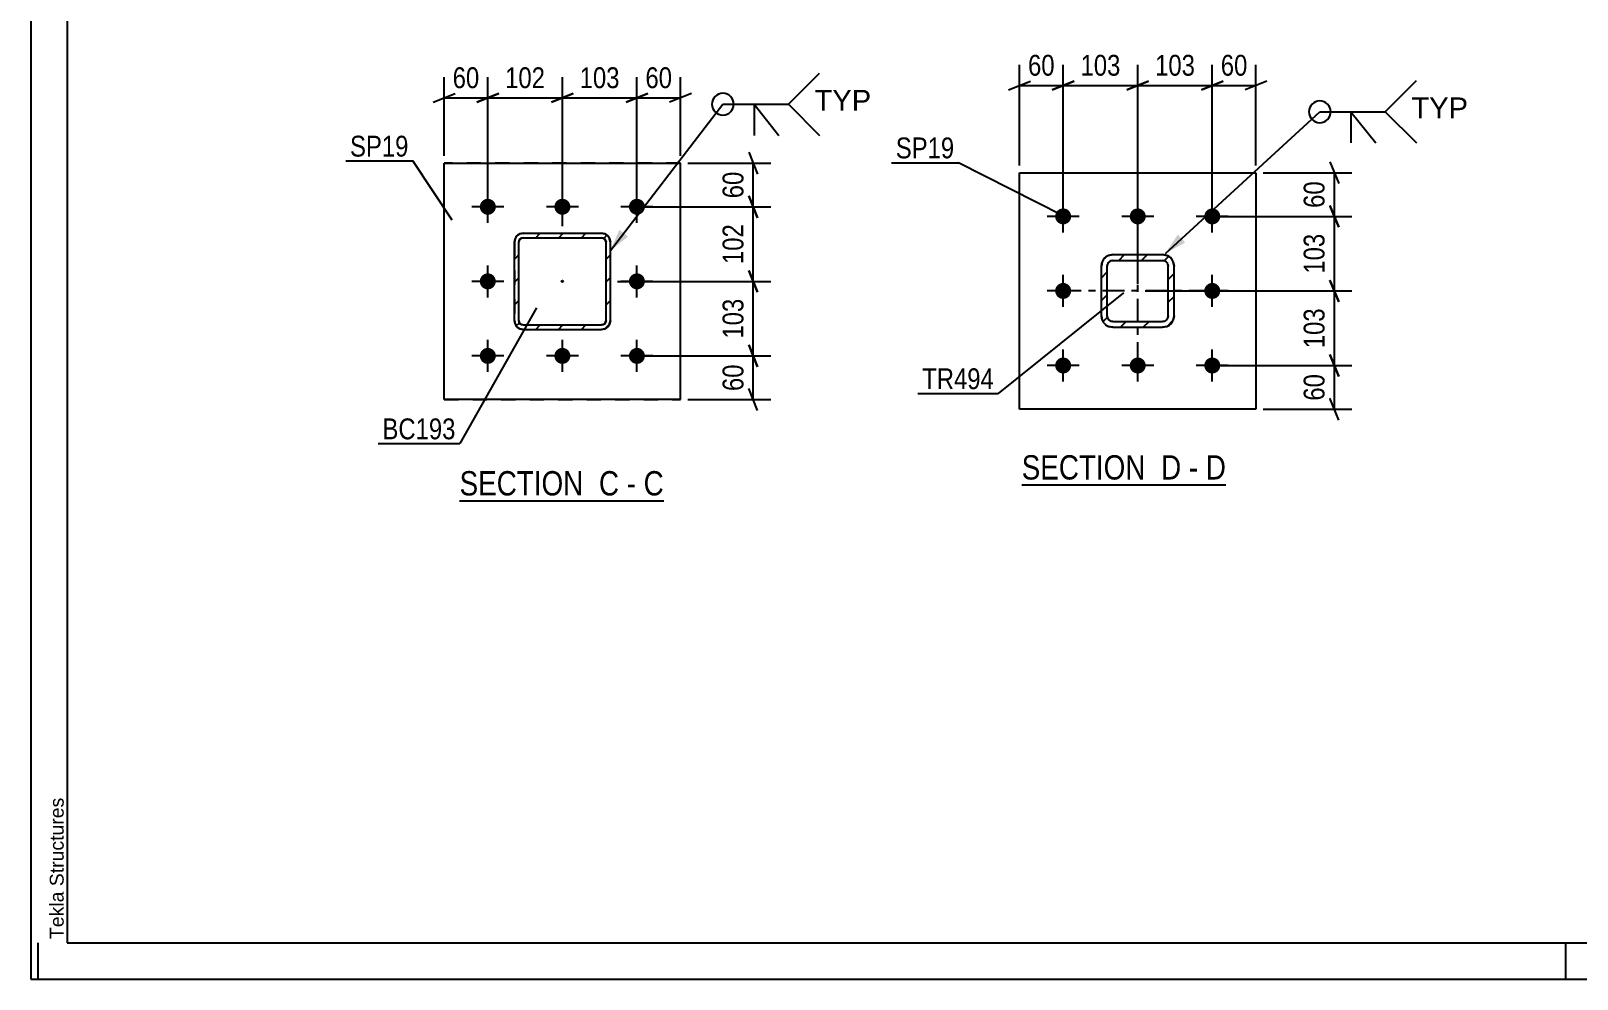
# Model space of a CAD drawing. Header units: millimetres. Extents: x -106 to 735, y -422 to 172.
# Drawn here: x -106.1 to 106.4, y -422.3 to -291.9 of the extents above; entities that cross this region are included whole.
import ezdxf

# ---------------------------------------------------------------- set-up
doc = ezdxf.new("R2010")
doc.units = ezdxf.units.MM
doc.linetypes.add('DXK_LINE_DOT2', pattern=[3.9198, 1.9599, -1.9599])
doc.linetypes.add('DXK_LINE_DOT3', pattern=[5.9187, 2.979, -0.9799, 0.9799, -0.9799])
doc.styles.add('Arial', font='ARIAL.TTF', dxfattribs={"height": 0.2})
doc.styles.add('Arial Narrow', font='ARIALN.TTF', dxfattribs={"height": 0.2})

# ---------------------------------------------------------------- blocks, each defined once
blk = doc.blocks.new('Unknown-717034374-1133')
at = {"color": 5, "linetype": 'Continuous'}
for p, q in [((-106.13, 171.74), (-106.13, -422.26)), ((-101.13, 166.74), (-101.13, -417.26)), ((-105.13, -422.26), (-105.13, -417.26)), ((-101.13, -417.26), (729.87, -417.26)), ((104.87, -422.26), (104.87, -417.26)), ((-106.13, -422.26), (734.87, -422.26))]:
    blk.add_line(p, q, dxfattribs=at)
at = {"color": 174, "linetype": 'Continuous', "style": 'Arial'}
blk.add_text('Tekla Structures', height=1.9102, rotation=90, dxfattribs=at).set_placement((-101.63, -416.76))
blk = doc.blocks.new('Unknown-717034374-13 - 2406')
at = {"color": 6, "linetype": 'Continuous'}
blk.add_line((-47.2, -356.53), (-19.13, -356.53), dxfattribs=at)
at = {"color": 0, "linetype": 'Continuous'}
blk.add_wipeout([(-29.09, -355.78), (-29.09, -352.28), (-47.2, -352.28), (-47.2, -355.78)], dxfattribs=at)
at = {"color": 7, "linetype": 'Continuous', "style": 'Arial Narrow'}
blk.add_text('SECTION ', height=3.34, dxfattribs=at).set_placement((-47.2, -355.78))
at = {"color": 0, "linetype": 'Continuous'}
blk.add_wipeout([(-25.27, -355.78), (-25.27, -352.28), (-28.04, -352.28), (-28.04, -355.78)], dxfattribs=at)
at = {"color": 7, "linetype": 'Continuous', "style": 'Arial Narrow'}
blk.add_text('C', height=3.34, dxfattribs=at).set_placement((-28.04, -355.78))
at = {"color": 0, "linetype": 'Continuous'}
blk.add_wipeout([(-22.95, -355.78), (-22.95, -352.28), (-24.22, -352.28), (-24.22, -355.78)], dxfattribs=at)
at = {"color": 7, "linetype": 'Continuous', "style": 'Arial Narrow'}
blk.add_text('-', height=3.34, dxfattribs=at).set_placement((-24.22, -355.78))
at = {"color": 0, "linetype": 'Continuous'}
blk.add_wipeout([(-19.13, -355.78), (-19.13, -352.28), (-21.9, -352.28), (-21.9, -355.78)], dxfattribs=at)
at = {"color": 7, "linetype": 'Continuous', "style": 'Arial Narrow'}
blk.add_text('C', height=3.34, dxfattribs=at).set_placement((-21.9, -355.78))
blk = doc.blocks.new('Unknown-717034374-14 - 2059')
at = {"color": 6, "linetype": 'Continuous'}
blk.add_line((30.08, -354.34), (58.15, -354.34), dxfattribs=at)
at = {"color": 0, "linetype": 'Continuous'}
blk.add_wipeout([(48.19, -353.59), (48.19, -350.09), (30.08, -350.09), (30.08, -353.59)], dxfattribs=at)
at = {"color": 7, "linetype": 'Continuous', "style": 'Arial Narrow'}
blk.add_text('SECTION ', height=3.34, dxfattribs=at).set_placement((30.08, -353.59))
at = {"color": 0, "linetype": 'Continuous'}
blk.add_wipeout([(52.01, -353.59), (52.01, -350.09), (49.24, -350.09), (49.24, -353.59)], dxfattribs=at)
at = {"color": 7, "linetype": 'Continuous', "style": 'Arial Narrow'}
blk.add_text('D', height=3.34, dxfattribs=at).set_placement((49.24, -353.59))
at = {"color": 0, "linetype": 'Continuous'}
blk.add_wipeout([(54.34, -353.59), (54.34, -350.09), (53.06, -350.09), (53.06, -353.59)], dxfattribs=at)
at = {"color": 7, "linetype": 'Continuous', "style": 'Arial Narrow'}
blk.add_text('-', height=3.34, dxfattribs=at).set_placement((53.06, -353.59))
at = {"color": 0, "linetype": 'Continuous'}
blk.add_wipeout([(58.15, -353.59), (58.15, -350.09), (55.39, -350.09), (55.39, -353.59)], dxfattribs=at)
at = {"color": 7, "linetype": 'Continuous', "style": 'Arial Narrow'}
blk.add_text('D', height=3.34, dxfattribs=at).set_placement((55.39, -353.59))
blk = doc.blocks.new('Bolt-717034374-2466 - 2406')
at = {"linetype": 'Continuous'}
for points in [[(-43.32, -317.2, -1), (-43.32, -315, -1)], [(-33.07, -317.2, -1), (-33.07, -315, -1)], [(-22.82, -317.2, -1), (-22.82, -315, -1)], [(-43.32, -327.45, -1), (-43.32, -325.25, -1)], [(-22.82, -327.45, -1), (-22.82, -325.25, -1)], [(-43.32, -337.7, -1), (-43.32, -335.5, -1)], [(-33.07, -337.7, -1), (-33.07, -335.5, -1)], [(-22.82, -337.7, -1), (-22.82, -335.5, -1)]]:
    blk.add_hatch(color=1, dxfattribs=at).paths.add_polyline_path(points)
at = {"color": 1, "linetype": 'Continuous'}
for p, q in [((-43.32, -318.3), (-43.32, -313.9)), ((-33.07, -318.3), (-33.07, -313.9)), ((-22.82, -318.3), (-22.82, -313.9)), ((-41.12, -316.1), (-45.52, -316.1)), ((-30.87, -316.1), (-35.27, -316.1)), ((-20.62, -316.1), (-25.02, -316.1)), ((-43.32, -328.55), (-43.32, -324.15)), ((-22.82, -328.55), (-22.82, -324.15)), ((-41.12, -326.35), (-45.52, -326.35)), ((-20.62, -326.35), (-25.02, -326.35)), ((-43.32, -338.8), (-43.32, -334.4)), ((-33.07, -338.8), (-33.07, -334.4)), ((-22.82, -338.8), (-22.82, -334.4)), ((-41.12, -336.6), (-45.52, -336.6)), ((-30.87, -336.6), (-35.27, -336.6)), ((-20.62, -336.6), (-25.02, -336.6))]:
    blk.add_line(p, q, dxfattribs=at)
blk = doc.blocks.new('Part-717034374-2472 - 2406')
at = {"color": 2, "linetype": 'Continuous'}
for p, q in [((-49.32, -310.1), (-16.82, -310.1)), ((-49.32, -342.6), (-49.32, -310.1)), ((-16.82, -342.6), (-16.82, -310.1)), ((-16.82, -342.6), (-49.32, -342.6))]:
    blk.add_line(p, q, dxfattribs=at)
at = {"color": 7, "linetype": 'DXK_LINE_DOT2'}
for p, q in [((-16.82, -310.1), (-49.32, -310.1)), ((-49.32, -342.6), (-16.82, -342.6))]:
    blk.add_line(p, q, dxfattribs=at)
blk = doc.blocks.new('Part-717034374-2523 - 2406')
at = {"linetype": 'Continuous'}
h = blk.add_hatch(dxfattribs=at)
h.set_pattern_fill('', scale=0.7, style=0, pattern_type=0)
h.set_pattern_definition([(45, (-27.2155, -332.8591), (-1.57154, 1.57154), [])])
h.paths.add_polyline_path([(-27.67, -332.95), (-27.22, -332.86), (-26.83, -332.6), (-26.57, -332.21), (-26.47, -331.75), (-26.47, -320.95), (-26.57, -320.49), (-26.83, -320.1), (-27.22, -319.84), (-27.67, -319.75), (-38.47, -319.75), (-38.93, -319.84), (-39.32, -320.1), (-39.58, -320.49), (-39.67, -320.95), (-39.67, -331.75), (-39.58, -332.21), (-39.32, -332.6), (-38.93, -332.86), (-38.47, -332.95)])
h.paths.add_polyline_path([(-38.47, -332.35), (-38.7, -332.3), (-38.9, -332.17), (-39.03, -331.98), (-39.07, -331.75), (-39.07, -320.95), (-39.03, -320.72), (-38.9, -320.53), (-38.7, -320.4), (-38.47, -320.35), (-27.67, -320.35), (-27.45, -320.4), (-27.25, -320.53), (-27.12, -320.72), (-27.07, -320.95), (-27.07, -331.75), (-27.12, -331.98), (-27.25, -332.17), (-27.45, -332.3), (-27.67, -332.35)])
blk.add_hatch(color=30, dxfattribs=at).paths.add_polyline_path([(-33.07, -326.45, -1), (-33.07, -326.25, -1)])
at = {"color": 7, "linetype": 'DXK_LINE_DOT2'}
for p, q in [((-39.67, -320.95), (-39.58, -320.49)), ((-39.67, -320.95), (-39.67, -331.75)), ((-39.03, -320.72), (-39.07, -320.95)), ((-39.07, -331.75), (-39.07, -320.95)), ((-38.9, -320.53), (-39.03, -320.72)), ((-38.93, -319.84), (-38.47, -319.75)), ((-38.7, -320.4), (-38.9, -320.53)), ((-38.47, -320.35), (-38.7, -320.4)), ((-38.47, -319.75), (-27.67, -319.75)), ((-38.47, -320.35), (-27.67, -320.35)), ((-27.67, -319.75), (-27.22, -319.84)), ((-27.45, -320.4), (-27.67, -320.35)), ((-27.25, -320.53), (-27.45, -320.4)), ((-27.12, -320.72), (-27.25, -320.53)), ((-27.07, -320.95), (-27.12, -320.72)), ((-27.07, -331.75), (-27.07, -320.95)), ((-26.57, -320.49), (-26.47, -320.95)), ((-26.47, -331.75), (-26.47, -320.95)), ((-39.58, -332.21), (-39.67, -331.75)), ((-39.07, -331.75), (-39.03, -331.98)), ((-39.03, -331.98), (-38.9, -332.17)), ((-38.47, -332.95), (-38.93, -332.86)), ((-38.9, -332.17), (-38.7, -332.3)), ((-38.7, -332.3), (-38.47, -332.35)), ((-38.47, -332.35), (-27.67, -332.35)), ((-38.47, -332.95), (-27.67, -332.95)), ((-27.67, -332.35), (-27.45, -332.3)), ((-27.22, -332.86), (-27.67, -332.95)), ((-27.45, -332.3), (-27.25, -332.17)), ((-27.25, -332.17), (-27.12, -331.98)), ((-27.12, -331.98), (-27.07, -331.75)), ((-26.47, -331.75), (-26.57, -332.21))]:
    blk.add_line(p, q, dxfattribs=at)
at = {"color": 2, "linetype": 'Continuous'}
for p, q in [((-39.58, -320.49), (-39.67, -320.95)), ((-39.67, -320.95), (-39.67, -320.95)), ((-39.67, -331.75), (-39.67, -320.95)), ((-39.07, -320.95), (-39.03, -320.72)), ((-39.07, -320.95), (-39.07, -320.95)), ((-39.07, -331.75), (-39.07, -320.95)), ((-39.03, -320.72), (-38.9, -320.53)), ((-38.47, -319.75), (-38.93, -319.84)), ((-38.9, -320.53), (-38.7, -320.4)), ((-38.7, -320.4), (-38.47, -320.35)), ((-38.47, -319.75), (-38.47, -319.75)), ((-38.47, -319.75), (-27.67, -319.75)), ((-38.47, -320.35), (-38.47, -320.35)), ((-38.47, -320.35), (-27.67, -320.35)), ((-27.67, -319.75), (-27.67, -319.75)), ((-27.22, -319.84), (-27.67, -319.75)), ((-27.67, -320.35), (-27.67, -320.35)), ((-27.67, -320.35), (-27.45, -320.4)), ((-27.45, -320.4), (-27.25, -320.53)), ((-27.25, -320.53), (-27.12, -320.72)), ((-27.12, -320.72), (-27.07, -320.95)), ((-27.07, -320.95), (-27.07, -320.95)), ((-27.07, -331.75), (-27.07, -320.95)), ((-26.47, -320.95), (-26.57, -320.49)), ((-26.47, -320.95), (-26.47, -320.95)), ((-26.47, -331.75), (-26.47, -320.95)), ((-39.67, -331.75), (-39.67, -331.75)), ((-39.67, -331.75), (-39.58, -332.21)), ((-39.07, -331.75), (-39.07, -331.75)), ((-39.03, -331.98), (-39.07, -331.75)), ((-38.9, -332.17), (-39.03, -331.98)), ((-38.93, -332.86), (-38.47, -332.95)), ((-38.7, -332.3), (-38.9, -332.17)), ((-38.47, -332.35), (-38.7, -332.3)), ((-38.47, -332.35), (-38.47, -332.35)), ((-38.47, -332.35), (-27.67, -332.35)), ((-38.47, -332.95), (-38.47, -332.95)), ((-38.47, -332.95), (-27.67, -332.95)), ((-27.45, -332.3), (-27.67, -332.35)), ((-27.67, -332.35), (-27.67, -332.35)), ((-27.67, -332.95), (-27.22, -332.86)), ((-27.67, -332.95), (-27.67, -332.95)), ((-27.25, -332.17), (-27.45, -332.3)), ((-27.12, -331.98), (-27.25, -332.17)), ((-27.07, -331.75), (-27.12, -331.98)), ((-27.07, -331.75), (-27.07, -331.75)), ((-26.57, -332.21), (-26.47, -331.75)), ((-26.47, -331.75), (-26.47, -331.75))]:
    blk.add_line(p, q, dxfattribs=at)
at = {"color": 7, "linetype": 'DXK_LINE_DOT3'}
blk.add_line((-33.07, -326.35), (-33.07, -326.35), dxfattribs=at)
at = {"color": 30, "linetype": 'DXK_LINE_DOT3'}
blk.add_line((-33.07, -326.35), (-33.07, -326.35), dxfattribs=at)
at = {"color": 30, "linetype": 'Continuous'}
blk.add_circle((-33.07, -326.35), 0.1, dxfattribs=at)
at = {"color": 7, "linetype": 'DXK_LINE_DOT2'}
for centre, start, end in [((-38.47, -320.95), 112.5, 157.5), ((-27.67, -320.95), 22.5, 67.5), ((-38.47, -331.75), 202.5, 247.5), ((-27.67, -331.75), 292.5, 337.5)]:
    blk.add_arc(centre, 1.2, start, end, dxfattribs=at)
at = {"color": 2, "linetype": 'Continuous'}
for centre, start, end in [((-38.47, -320.95), 112.5, 157.5), ((-27.67, -320.95), 22.5, 67.5), ((-38.47, -331.75), 202.5, 247.5), ((-27.67, -331.75), 292.5, 337.5)]:
    blk.add_arc(centre, 1.2, start, end, dxfattribs=at)
blk = doc.blocks.new('Part-717034374-2150 - 2059')
at = {"linetype": 'Continuous'}
h = blk.add_hatch(dxfattribs=at)
h.set_pattern_fill('', scale=0.7, style=0, pattern_type=0)
h.set_pattern_definition([(45, (50.0447, -332.5506), (-1.57154, 1.57154), [])])
h.paths.add_polyline_path([(49.43, -332.67), (50.04, -332.55), (50.56, -332.2), (50.91, -331.68), (51.03, -331.07), (51.03, -324.27), (50.91, -323.66), (50.56, -323.14), (50.04, -322.79), (49.43, -322.67), (42.63, -322.67), (42.02, -322.79), (41.5, -323.14), (41.15, -323.66), (41.03, -324.27), (41.03, -331.07), (41.15, -331.68), (41.5, -332.2), (42.02, -332.55), (42.63, -332.67)])
h.paths.add_polyline_path([(42.63, -331.87), (42.33, -331.81), (42.07, -331.64), (41.89, -331.38), (41.83, -331.07), (41.83, -324.27), (41.89, -323.97), (42.07, -323.71), (42.33, -323.53), (42.63, -323.47), (49.43, -323.47), (49.74, -323.53), (50, -323.71), (50.17, -323.97), (50.23, -324.27), (50.23, -331.07), (50.17, -331.38), (50, -331.64), (49.74, -331.81), (49.43, -331.87)])
at = {"color": 7, "linetype": 'DXK_LINE_DOT3'}
for p, q in [((46.03, -337.67), (46.03, -317.67)), ((56.03, -327.67), (36.03, -327.67))]:
    blk.add_line(p, q, dxfattribs=at)
at = {"color": 7, "linetype": 'DXK_LINE_DOT2'}
for p, q in [((42.02, -322.79), (42.63, -322.67)), ((42.63, -322.67), (49.43, -322.67)), ((49.43, -322.67), (50.04, -322.79)), ((41.03, -324.27), (41.15, -323.66)), ((41.03, -331.07), (41.03, -324.27)), ((41.89, -323.97), (41.83, -324.27)), ((41.83, -331.07), (41.83, -324.27)), ((42.63, -323.47), (42.33, -323.53)), ((42.63, -323.47), (49.43, -323.47)), ((49.74, -323.53), (49.43, -323.47)), ((50.23, -324.27), (50.17, -323.97)), ((50.23, -331.07), (50.23, -324.27)), ((50.91, -323.66), (51.03, -324.27)), ((51.03, -331.07), (51.03, -324.27)), ((41.15, -331.68), (41.03, -331.07)), ((41.83, -331.07), (41.89, -331.38)), ((50.17, -331.38), (50.23, -331.07)), ((51.03, -331.07), (50.91, -331.68)), ((42.63, -332.67), (42.02, -332.55)), ((42.33, -331.81), (42.63, -331.87)), ((42.63, -331.87), (49.43, -331.87)), ((42.63, -332.67), (49.43, -332.67)), ((49.43, -331.87), (49.74, -331.81)), ((50.04, -332.55), (49.43, -332.67))]:
    blk.add_line(p, q, dxfattribs=at)
at = {"color": 2, "linetype": 'Continuous'}
for p, q in [((42.63, -322.67), (42.02, -322.79)), ((42.63, -322.67), (49.43, -322.67)), ((50.04, -322.79), (49.43, -322.67)), ((41.15, -323.66), (41.03, -324.27)), ((41.03, -331.07), (41.03, -324.27)), ((41.83, -324.27), (41.89, -323.97)), ((41.83, -331.07), (41.83, -324.27)), ((42.33, -323.53), (42.63, -323.47)), ((42.63, -323.47), (49.43, -323.47)), ((49.43, -323.47), (49.74, -323.53)), ((50.17, -323.97), (50.23, -324.27)), ((50.23, -331.07), (50.23, -324.27)), ((51.03, -324.27), (50.91, -323.66)), ((51.03, -331.07), (51.03, -324.27)), ((41.03, -331.07), (41.15, -331.68)), ((41.89, -331.38), (41.83, -331.07)), ((50.23, -331.07), (50.17, -331.38)), ((50.91, -331.68), (51.03, -331.07)), ((42.02, -332.55), (42.63, -332.67)), ((42.63, -331.87), (42.33, -331.81)), ((42.63, -331.87), (49.43, -331.87)), ((42.63, -332.67), (49.43, -332.67)), ((49.74, -331.81), (49.43, -331.87)), ((49.43, -332.67), (50.04, -332.55))]:
    blk.add_line(p, q, dxfattribs=at)
at = {"color": 7, "linetype": 'DXK_LINE_DOT2'}
for centre, radius, start, end in [((42.63, -324.27), 1.6, 112.5, 157.5), ((49.43, -324.27), 1.6, 22.5, 67.5), ((42.63, -324.27), 0.8, 112.5, 157.5), ((49.43, -324.27), 0.8, 22.5, 67.5), ((42.63, -331.07), 0.8, 202.5, 247.5), ((49.43, -331.07), 0.8, 292.5, 337.5), ((42.63, -331.07), 1.6, 202.5, 247.5), ((49.43, -331.07), 1.6, 292.5, 337.5)]:
    blk.add_arc(centre, radius, start, end, dxfattribs=at)
at = {"color": 2, "linetype": 'Continuous'}
for centre, radius, start, end in [((42.63, -324.27), 1.6, 112.5, 157.5), ((49.43, -324.27), 1.6, 22.5, 67.5), ((42.63, -324.27), 0.8, 112.5, 157.5), ((49.43, -324.27), 0.8, 22.5, 67.5), ((42.63, -331.07), 0.8, 202.5, 247.5), ((49.43, -331.07), 0.8, 292.5, 337.5), ((42.63, -331.07), 1.6, 202.5, 247.5), ((49.43, -331.07), 1.6, 292.5, 337.5)]:
    blk.add_arc(centre, radius, start, end, dxfattribs=at)
blk = doc.blocks.new('Bolt-717034374-2069 - 2059')
at = {"linetype": 'Continuous'}
for points in [[(35.78, -318.52, -1), (35.78, -316.32, -1)], [(46.03, -318.52, -1), (46.03, -316.32, -1)], [(56.28, -318.52, -1), (56.28, -316.32, -1)], [(35.78, -328.77, -1), (35.78, -326.57, -1)], [(56.28, -328.77, -1), (56.28, -326.57, -1)], [(35.78, -339.02, -1), (35.78, -336.82, -1)], [(46.03, -339.02, -1), (46.03, -336.82, -1)], [(56.28, -339.02, -1), (56.28, -336.82, -1)]]:
    blk.add_hatch(color=1, dxfattribs=at).paths.add_polyline_path(points)
at = {"color": 1, "linetype": 'Continuous'}
for p, q in [((35.78, -319.62), (35.78, -315.22)), ((46.03, -319.62), (46.03, -315.22)), ((56.28, -319.62), (56.28, -315.22)), ((37.98, -317.42), (33.58, -317.42)), ((48.23, -317.42), (43.83, -317.42)), ((58.48, -317.42), (54.08, -317.42)), ((35.78, -329.87), (35.78, -325.47)), ((56.28, -329.87), (56.28, -325.47)), ((37.98, -327.67), (33.58, -327.67)), ((58.48, -327.67), (54.08, -327.67)), ((35.78, -340.12), (35.78, -335.72)), ((46.03, -340.12), (46.03, -335.72)), ((56.28, -340.12), (56.28, -335.72)), ((37.98, -337.92), (33.58, -337.92)), ((48.23, -337.92), (43.83, -337.92)), ((58.48, -337.92), (54.08, -337.92))]:
    blk.add_line(p, q, dxfattribs=at)
blk = doc.blocks.new('Part-717034374-2135 - 2059')
at = {"color": 2, "linetype": 'Continuous'}
for p, q in [((29.78, -343.92), (29.78, -311.42)), ((29.78, -311.42), (62.28, -311.42)), ((62.28, -311.42), (62.28, -343.92)), ((62.28, -343.92), (29.78, -343.92))]:
    blk.add_line(p, q, dxfattribs=at)
blk = doc.blocks.new('StraightDimension-717034374-2620 - 2406')
at = {"color": 7, "linetype": 'Continuous'}
for p, q in [((-49.32, -309.1), (-49.32, -298.29)), ((-43.32, -315.1), (-43.32, -298.29)), ((-50.82, -301.74), (-47.82, -300.54)), ((-49.32, -301.14), (-43.32, -301.14)), ((-41.82, -300.54), (-44.82, -301.74))]:
    blk.add_line(p, q, dxfattribs=at)
at = {"color": 0}
blk.add_wipeout([(-43.9, -300.39), (-43.9, -296.19), (-48.75, -296.19), (-48.75, -300.39)], dxfattribs=at)
at = {"color": 3, "style": 'Arial Narrow'}
blk.add_text('60', height=2.863, dxfattribs=at).set_placement((-48.15, -299.79))
blk = doc.blocks.new('StraightDimension-717034374-2602 - 2406')
at = {"color": 7, "linetype": 'Continuous'}
for p, q in [((-15.82, -310.1), (-4.43, -310.1)), ((-7.43, -308.6), (-6.23, -311.6)), ((-6.83, -316.1), (-6.83, -310.1)), ((-21.82, -316.1), (-4.43, -316.1)), ((-6.23, -317.6), (-7.43, -314.6))]:
    blk.add_line(p, q, dxfattribs=at)
at = {"color": 0}
blk.add_wipeout([(-7.58, -310.67), (-11.78, -310.67), (-11.78, -315.53), (-7.58, -315.53)], dxfattribs=at)
at = {"color": 3, "style": 'Arial Narrow'}
blk.add_text('60', height=2.863, rotation=90.0002, dxfattribs=at).set_placement((-8.18, -314.93))
blk = doc.blocks.new('StraightDimension-717034374-2603 - 2406')
at = {"color": 7, "linetype": 'Continuous'}
for p, q in [((-21.82, -316.1), (-4.43, -316.1)), ((-7.43, -314.6), (-6.23, -317.6)), ((-6.83, -326.35), (-6.83, -316.1)), ((-6.23, -327.85), (-7.43, -324.85)), ((-25.47, -326.35), (-4.43, -326.35))]:
    blk.add_line(p, q, dxfattribs=at)
at = {"color": 0}
blk.add_wipeout([(-7.58, -317.88), (-11.78, -317.88), (-11.78, -324.57), (-7.58, -324.57)], dxfattribs=at)
at = {"color": 3, "style": 'Arial Narrow'}
blk.add_text('102', height=2.863, rotation=90.0002, dxfattribs=at).set_placement((-8.18, -323.97))
blk = doc.blocks.new('StraightDimension-717034374-2606 - 2406')
at = {"color": 7, "linetype": 'Continuous'}
for p, q in [((-7.43, -324.85), (-6.23, -327.85)), ((-25.47, -326.35), (-4.43, -326.35)), ((-6.83, -336.6), (-6.83, -326.35)), ((-6.23, -338.1), (-7.43, -335.1)), ((-21.82, -336.6), (-4.43, -336.6))]:
    blk.add_line(p, q, dxfattribs=at)
at = {"color": 0}
blk.add_wipeout([(-7.58, -328.13), (-11.78, -328.13), (-11.78, -334.82), (-7.58, -334.82)], dxfattribs=at)
at = {"color": 3, "style": 'Arial Narrow'}
blk.add_text('103', height=2.863, rotation=90.0002, dxfattribs=at).set_placement((-8.18, -334.22))
blk = doc.blocks.new('StraightDimension-717034374-2609 - 2406')
at = {"color": 7, "linetype": 'Continuous'}
for p, q in [((-7.43, -335.1), (-6.23, -338.1)), ((-21.82, -336.6), (-4.43, -336.6)), ((-6.83, -342.6), (-6.83, -336.6)), ((-6.23, -344.1), (-7.43, -341.1)), ((-15.82, -342.6), (-4.43, -342.6))]:
    blk.add_line(p, q, dxfattribs=at)
at = {"color": 0}
blk.add_wipeout([(-7.58, -337.17), (-11.78, -337.17), (-11.78, -342.03), (-7.58, -342.03)], dxfattribs=at)
at = {"color": 3, "style": 'Arial Narrow'}
blk.add_text('60', height=2.863, rotation=90.0002, dxfattribs=at).set_placement((-8.18, -341.43))
blk = doc.blocks.new('StraightDimension-717034374-2611 - 2406')
at = {"color": 7, "linetype": 'Continuous'}
for p, q in [((-22.82, -315.1), (-22.82, -298.29)), ((-16.82, -309.1), (-16.82, -298.29)), ((-24.32, -301.74), (-21.32, -300.54)), ((-22.82, -301.14), (-16.82, -301.14)), ((-15.32, -300.54), (-18.32, -301.74))]:
    blk.add_line(p, q, dxfattribs=at)
at = {"color": 0}
blk.add_wipeout([(-17.4, -300.39), (-17.4, -296.19), (-22.25, -296.19), (-22.25, -300.39)], dxfattribs=at)
at = {"color": 3, "style": 'Arial Narrow'}
blk.add_text('60', height=2.863, dxfattribs=at).set_placement((-21.65, -299.79))
blk = doc.blocks.new('StraightDimension-717034374-2612 - 2406')
at = {"color": 7, "linetype": 'Continuous'}
for p, q in [((-33.07, -318.75), (-33.07, -298.29)), ((-22.82, -315.1), (-22.82, -298.29)), ((-34.57, -301.74), (-31.57, -300.54)), ((-33.07, -301.14), (-22.82, -301.14)), ((-21.32, -300.54), (-24.32, -301.74))]:
    blk.add_line(p, q, dxfattribs=at)
at = {"color": 0}
blk.add_wipeout([(-24.61, -300.39), (-24.61, -296.19), (-31.29, -296.19), (-31.29, -300.39)], dxfattribs=at)
at = {"color": 3, "style": 'Arial Narrow'}
blk.add_text('103', height=2.863, dxfattribs=at).set_placement((-30.69, -299.79))
blk = doc.blocks.new('StraightDimension-717034374-2616 - 2406')
at = {"color": 7, "linetype": 'Continuous'}
for p, q in [((-43.32, -315.1), (-43.32, -298.29)), ((-33.07, -318.75), (-33.07, -298.29)), ((-44.82, -301.74), (-41.82, -300.54)), ((-43.32, -301.14), (-33.07, -301.14)), ((-31.57, -300.54), (-34.57, -301.74))]:
    blk.add_line(p, q, dxfattribs=at)
at = {"color": 0}
blk.add_wipeout([(-34.86, -300.39), (-34.86, -296.19), (-41.54, -296.19), (-41.54, -300.39)], dxfattribs=at)
at = {"color": 3, "style": 'Arial Narrow'}
blk.add_text('102', height=2.863, dxfattribs=at).set_placement((-40.94, -299.79))
blk = doc.blocks.new('StraightDimension-717034374-2323 - 2059')
at = {"color": 7, "linetype": 'Continuous'}
for p, q in [((56.28, -316.42), (56.28, -296.58)), ((62.28, -310.42), (62.28, -296.58)), ((54.78, -300.03), (57.78, -298.83)), ((56.28, -299.43), (62.28, -299.43)), ((63.78, -298.83), (60.78, -300.03))]:
    blk.add_line(p, q, dxfattribs=at)
at = {"color": 0}
blk.add_wipeout([(61.71, -298.68), (61.71, -294.48), (56.85, -294.48), (56.85, -298.68)], dxfattribs=at)
at = {"color": 3, "style": 'Arial Narrow'}
blk.add_text('60', height=2.863, dxfattribs=at).set_placement((57.45, -298.08))
blk = doc.blocks.new('StraightDimension-717034374-2279 - 2059')
at = {"color": 7, "linetype": 'Continuous'}
for p, q in [((29.78, -310.42), (29.78, -296.58)), ((35.78, -316.42), (35.78, -296.58)), ((28.28, -300.03), (31.28, -298.83)), ((29.78, -299.43), (35.78, -299.43)), ((37.28, -298.83), (34.28, -300.03))]:
    blk.add_line(p, q, dxfattribs=at)
at = {"color": 0}
blk.add_wipeout([(35.21, -298.68), (35.21, -294.48), (30.35, -294.48), (30.35, -298.68)], dxfattribs=at)
at = {"color": 3, "style": 'Arial Narrow'}
blk.add_text('60', height=2.863, dxfattribs=at).set_placement((30.95, -298.08))
blk = doc.blocks.new('StraightDimension-717034374-2289 - 2059')
at = {"color": 7, "linetype": 'Continuous'}
for p, q in [((35.78, -316.42), (35.78, -296.58)), ((46.03, -326.67), (46.03, -296.58)), ((34.28, -300.03), (37.28, -298.83)), ((35.78, -299.43), (46.03, -299.43)), ((47.53, -298.83), (44.53, -300.03))]:
    blk.add_line(p, q, dxfattribs=at)
at = {"color": 0}
blk.add_wipeout([(44.25, -298.68), (44.25, -294.48), (37.57, -294.48), (37.57, -298.68)], dxfattribs=at)
at = {"color": 3, "style": 'Arial Narrow'}
blk.add_text('103', height=2.863, dxfattribs=at).set_placement((38.17, -298.08))
blk = doc.blocks.new('StraightDimension-717034374-2306 - 2059')
at = {"color": 7, "linetype": 'Continuous'}
for p, q in [((46.03, -326.67), (46.03, -296.58)), ((56.28, -316.42), (56.28, -296.58)), ((44.53, -300.03), (47.53, -298.83)), ((46.03, -299.43), (56.28, -299.43)), ((57.78, -298.83), (54.78, -300.03))]:
    blk.add_line(p, q, dxfattribs=at)
at = {"color": 0}
blk.add_wipeout([(54.5, -298.68), (54.5, -294.48), (47.82, -294.48), (47.82, -298.68)], dxfattribs=at)
at = {"color": 3, "style": 'Arial Narrow'}
blk.add_text('103', height=2.863, dxfattribs=at).set_placement((48.42, -298.08))
blk = doc.blocks.new('StraightDimension-717034374-2334 - 2059')
at = {"color": 7, "linetype": 'Continuous'}
for p, q in [((72.46, -315.92), (73.66, -318.92)), ((57.28, -317.42), (75.46, -317.42)), ((73.06, -327.67), (73.06, -317.42)), ((73.66, -329.17), (72.46, -326.17)), ((47.03, -327.67), (75.46, -327.67))]:
    blk.add_line(p, q, dxfattribs=at)
at = {"color": 0}
blk.add_wipeout([(72.31, -319.21), (68.11, -319.21), (68.11, -325.89), (72.31, -325.89)], dxfattribs=at)
at = {"color": 3, "style": 'Arial Narrow'}
blk.add_text('103', height=2.863, rotation=90.0002, dxfattribs=at).set_placement((71.71, -325.29))
blk = doc.blocks.new('StraightDimension-717034374-2351 - 2059')
at = {"color": 7, "linetype": 'Continuous'}
for p, q in [((72.46, -326.17), (73.66, -329.17)), ((47.03, -327.67), (75.46, -327.67)), ((73.06, -337.92), (73.06, -327.67)), ((57.28, -337.92), (75.46, -337.92)), ((73.66, -339.42), (72.46, -336.42))]:
    blk.add_line(p, q, dxfattribs=at)
at = {"color": 0}
blk.add_wipeout([(72.31, -329.46), (68.11, -329.46), (68.11, -336.14), (72.31, -336.14)], dxfattribs=at)
at = {"color": 3, "style": 'Arial Narrow'}
blk.add_text('103', height=2.863, rotation=90.0002, dxfattribs=at).set_placement((71.71, -335.54))
blk = doc.blocks.new('StraightDimension-717034374-2368 - 2059')
at = {"color": 7, "linetype": 'Continuous'}
for p, q in [((57.28, -337.92), (75.46, -337.92)), ((72.46, -336.42), (73.66, -339.42)), ((73.06, -343.92), (73.06, -337.92)), ((63.28, -343.92), (75.46, -343.92)), ((73.66, -345.42), (72.46, -342.42))]:
    blk.add_line(p, q, dxfattribs=at)
at = {"color": 0}
blk.add_wipeout([(72.31, -338.49), (68.11, -338.49), (68.11, -343.35), (72.31, -343.35)], dxfattribs=at)
at = {"color": 3, "style": 'Arial Narrow'}
blk.add_text('60', height=2.863, rotation=90.0002, dxfattribs=at).set_placement((71.71, -342.75))
blk = doc.blocks.new('StraightDimension-717034374-2378 - 2059')
at = {"color": 7, "linetype": 'Continuous'}
for p, q in [((72.46, -309.92), (73.66, -312.92)), ((63.28, -311.42), (75.46, -311.42)), ((73.06, -317.42), (73.06, -311.42)), ((73.66, -318.92), (72.46, -315.92)), ((57.28, -317.42), (75.46, -317.42))]:
    blk.add_line(p, q, dxfattribs=at)
at = {"color": 0}
blk.add_wipeout([(72.31, -311.99), (68.11, -311.99), (68.11, -316.85), (72.31, -316.85)], dxfattribs=at)
at = {"color": 3, "style": 'Arial Narrow'}
blk.add_text('60', height=2.863, rotation=90.0002, dxfattribs=at).set_placement((71.71, -316.25))
blk = doc.blocks.new('WeldMark-717034374-2621 - 2406')
at = {"linetype": 'Continuous'}
blk.add_hatch(color=30, dxfattribs=at).paths.add_polyline_path([(-24.05, -320.2), (-26.47, -322.12), (-25.24, -319.28)])
at = {"color": 30, "linetype": 'Continuous'}
for p, q in [((-26.47, -322.12), (-11, -302)), ((-11, -302), (-2, -302))]:
    blk.add_line(p, q, dxfattribs=at)
at = {"color": 3, "linetype": 'Continuous'}
for q in [(-3.29, -306.29), (-6.72, -306.29)]:
    blk.add_line((-6.72, -302), q, dxfattribs=at)
for start, end in [(90, 270), (270, 90)]:
    blk.add_arc((-11, -302), 1.5, start, end, dxfattribs=at)
at = {"color": 0, "linetype": 'Continuous'}
blk.add_wipeout([(9.37, -302.9), (9.37, -299.9), (1.6, -299.9), (1.6, -302.9)], dxfattribs=at)
blk.add_wipeout([(9.37, -302.9), (9.37, -299.9), (1.6, -299.9), (1.6, -302.9)], dxfattribs=at)
at = {"color": 3, "linetype": 'Continuous'}
for q in [(2.28, -297.72), (2.28, -306.29)]:
    blk.add_line((-2, -302), q, dxfattribs=at)
at = {"color": 3, "linetype": 'Continuous', "style": 'Arial'}
blk.add_text('TYP', height=2.865, dxfattribs=at).set_placement((1.6, -302.9))
blk = doc.blocks.new('Mark-717034374-2468 - 2406')
at = {"color": 0}
blk.add_wipeout([(-54.22, -309.2), (-54.22, -306.2), (-62.26, -306.2), (-62.26, -309.2)], dxfattribs=at)
blk.add_wipeout([(-54.22, -309.2), (-54.22, -306.2), (-62.26, -306.2), (-62.26, -309.2)], dxfattribs=at)
at = {"color": 30, "linetype": 'Continuous'}
for p in [(-62.86, -309.8), (-48.21, -317.96)]:
    blk.add_line(p, (-53.62, -309.8), dxfattribs=at)
at = {"color": 3, "style": 'Arial Narrow'}
blk.add_text('SP19', height=2.863, dxfattribs=at).set_placement((-62.26, -309.2))
blk = doc.blocks.new('Mark-717034374-2519 - 2406')
at = {"color": 0}
blk.add_wipeout([(-47.75, -348.06), (-47.75, -345.06), (-57.8, -345.06), (-57.8, -348.06)], dxfattribs=at)
blk.add_wipeout([(-47.75, -348.06), (-47.75, -345.06), (-57.8, -345.06), (-57.8, -348.06)], dxfattribs=at)
at = {"color": 30, "linetype": 'Continuous'}
for p in [(-36.62, -329.99), (-58.4, -348.66)]:
    blk.add_line(p, (-47.15, -348.66), dxfattribs=at)
at = {"color": 3, "style": 'Arial Narrow'}
blk.add_text('BC193', height=2.863, dxfattribs=at).set_placement((-57.8, -348.06))
blk = doc.blocks.new('Mark-717034374-2131 - 2059')
at = {"color": 0}
blk.add_wipeout([(20.81, -309.44), (20.81, -306.44), (12.77, -306.44), (12.77, -309.44)], dxfattribs=at)
blk.add_wipeout([(20.81, -309.44), (20.81, -306.44), (12.77, -306.44), (12.77, -309.44)], dxfattribs=at)
at = {"color": 30, "linetype": 'Continuous'}
for p in [(12.17, -310.04), (35.67, -317.31)]:
    blk.add_line(p, (21.41, -310.04), dxfattribs=at)
at = {"color": 3, "style": 'Arial Narrow'}
blk.add_text('SP19', height=2.863, dxfattribs=at).set_placement((12.77, -309.44))
blk = doc.blocks.new('WeldMark-717034374-2388 - 2059')
at = {"linetype": 'Continuous'}
blk.add_hatch(color=30, dxfattribs=at).paths.add_polyline_path([(52.55, -321.02), (49.83, -322.5), (51.54, -319.92)])
at = {"color": 30, "linetype": 'Continuous'}
for p, q in [((49.83, -322.5), (71.06, -303.04)), ((71.06, -303.04), (80.06, -303.04))]:
    blk.add_line(p, q, dxfattribs=at)
at = {"color": 3, "linetype": 'Continuous'}
for q in [(78.77, -307.32), (75.34, -307.32)]:
    blk.add_line((75.34, -303.04), q, dxfattribs=at)
for start, end in [(90, 270), (270, 90)]:
    blk.add_arc((71.06, -303.04), 1.5, start, end, dxfattribs=at)
at = {"color": 0, "linetype": 'Continuous'}
blk.add_wipeout([(91.43, -303.94), (91.43, -300.94), (83.66, -300.94), (83.66, -303.94)], dxfattribs=at)
blk.add_wipeout([(91.43, -303.94), (91.43, -300.94), (83.66, -300.94), (83.66, -303.94)], dxfattribs=at)
at = {"color": 3, "linetype": 'Continuous'}
for q in [(84.34, -298.75), (84.34, -307.32)]:
    blk.add_line((80.06, -303.04), q, dxfattribs=at)
at = {"color": 3, "linetype": 'Continuous', "style": 'Arial'}
blk.add_text('TYP', height=2.865, dxfattribs=at).set_placement((83.66, -303.94))
blk = doc.blocks.new('Mark-717034374-2146 - 2059')
at = {"color": 0}
blk.add_wipeout([(26.26, -341.17), (26.26, -338.17), (16.4, -338.17), (16.4, -341.17)], dxfattribs=at)
blk.add_wipeout([(26.26, -341.17), (26.26, -338.17), (16.4, -338.17), (16.4, -341.17)], dxfattribs=at)
at = {"color": 30, "linetype": 'Continuous'}
for p in [(44.06, -327.95), (15.8, -341.77)]:
    blk.add_line(p, (26.86, -341.77), dxfattribs=at)
at = {"color": 3, "style": 'Arial Narrow'}
blk.add_text('TR494', height=2.863, dxfattribs=at).set_placement((16.4, -341.17))

msp = doc.modelspace()

# ---------------------------------------------------------------- block references
for name in ['Unknown-717034374-1133', 'Part-717034374-2472 - 2406', 'Part-717034374-2135 - 2059', 'Bolt-717034374-2466 - 2406', 'Bolt-717034374-2069 - 2059', 'Part-717034374-2150 - 2059', 'Part-717034374-2523 - 2406']:
    msp.add_blockref(name, (0, 0))

# ---------------------------------------------------------------- next in the draw order: block references
for name in ['StraightDimension-717034374-2279 - 2059', 'StraightDimension-717034374-2323 - 2059', 'StraightDimension-717034374-2620 - 2406', 'StraightDimension-717034374-2602 - 2406', 'Mark-717034374-2146 - 2059', 'Mark-717034374-2519 - 2406', 'Unknown-717034374-14 - 2059', 'Unknown-717034374-13 - 2406']:
    msp.add_blockref(name, (0, 0))

# ---------------------------------------------------------------- next in the draw order: block references
for name in ['StraightDimension-717034374-2289 - 2059', 'Mark-717034374-2468 - 2406', 'StraightDimension-717034374-2603 - 2406']:
    msp.add_blockref(name, (0, 0))

# ---------------------------------------------------------------- next in the draw order: block references
for name in ['StraightDimension-717034374-2306 - 2059', 'StraightDimension-717034374-2611 - 2406', 'Mark-717034374-2131 - 2059', 'StraightDimension-717034374-2606 - 2406']:
    msp.add_blockref(name, (0, 0))

# ---------------------------------------------------------------- next in the draw order: block references
for name in ['StraightDimension-717034374-2612 - 2406', 'StraightDimension-717034374-2334 - 2059', 'StraightDimension-717034374-2609 - 2406']:
    msp.add_blockref(name, (0, 0))

# ---------------------------------------------------------------- next in the draw order: block references
for name in ['StraightDimension-717034374-2616 - 2406', 'WeldMark-717034374-2621 - 2406', 'StraightDimension-717034374-2378 - 2059', 'StraightDimension-717034374-2351 - 2059']:
    msp.add_blockref(name, (0, 0))

# ---------------------------------------------------------------- next in the draw order: block references
for name in ['WeldMark-717034374-2388 - 2059', 'StraightDimension-717034374-2368 - 2059']:
    msp.add_blockref(name, (0, 0))

doc.saveas('drawing.dxf')
